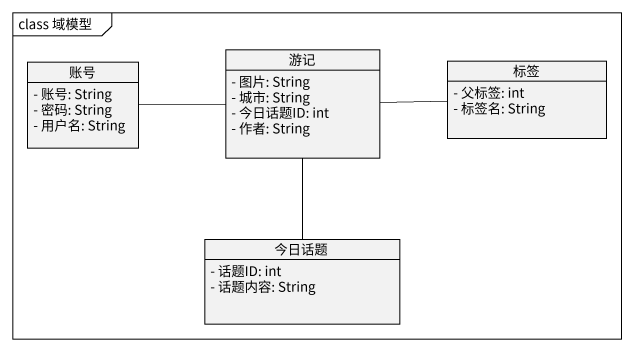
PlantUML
@startuml
mainframe class 域模型
hide circle
hide empty members
skinparam classAttributeIconSize 0
class 账号 {
  - 账号: String
  - 密码: String
  - 用户名: String
}
class 游记 {
  - 图片: String
  - 城市: String
  - 今日话题ID: int
  - 作者: String
}
class 标签 {
  - 父标签: int
  - 标签名: String
}
class 今日话题 {
  - 话题ID: int
  - 话题内容: String
}
账号 -right- 游记
游记 -right- 标签
游记 -- 今日话题
@enduml
